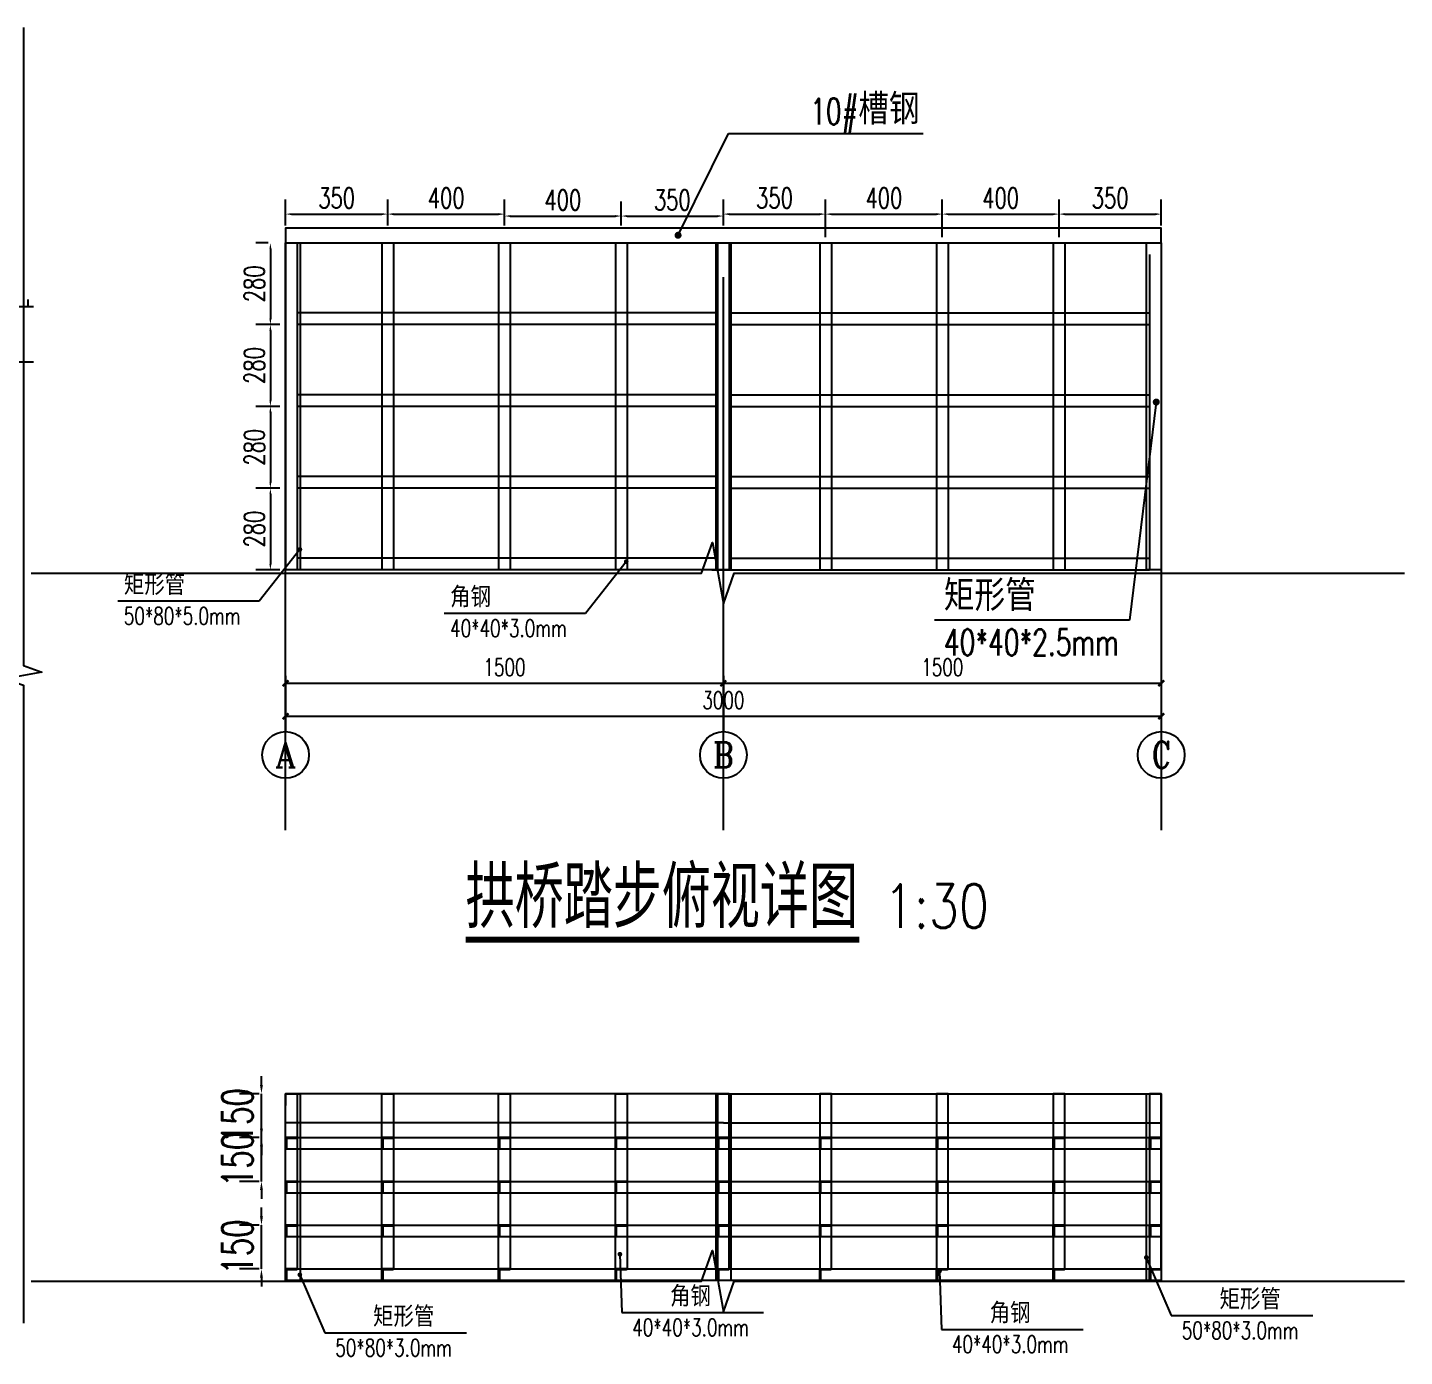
# Model space of a CAD drawing. Header units: millimetres. Extents: x -1471591 to 944464, y -468930 to 547002.
# Drawn here: x -1016243 to -1011526, y -311397 to -306846 of the extents above; entities that cross this region are included whole.
import ezdxf
from ezdxf.enums import TextEntityAlignment as Align

# ---------------------------------------------------------------- set-up
doc = ezdxf.new("R2010")
doc.units = ezdxf.units.MM
doc.header["$LTSCALE"] = 10
doc.header["$PDMODE"] = 35
for name, color, linetype in [('AXIS', 3, 'Continuous'), ('AXIS_TEXT', 7, 'Continuous'), ('DIM_LEAD', 3, 'Continuous'), ('DIM_SYMB', 3, 'Continuous'), ('DOTE', 1, 'Continuous'), ('PUB_TEXT', 7, 'Continuous'), ('W-STEEL_FRAME钢架', 3, 'Continuous'), ('W-WOOD_FLOOR木地板', 30, 'Continuous')]:
    doc.layers.add(name, color=color, linetype=linetype)
doc.styles.add('_TCH_AXIS', font='COMPLEX', dxfattribs={"bigfont": 'GBCBIG'})
doc.styles.add('_TCH_DIM', font='SIMPLEX.shx', dxfattribs={"bigfont": 'hztxt.shx'})
doc.styles.add('_TCH_DIM_T3', font='SIMPLEX', dxfattribs={"width": 0.705882, "bigfont": 'GBCBIG'})
doc.styles.get("Standard").update_dxf_attribs({"font": 'simplex.shx', "width": 0.8, "bigfont": 'hztxt.shx'})
doc.styles.add('STANDARD_T3', font='simplex.shx', dxfattribs={"width": 0.7, "bigfont": 'hztxt.shx'})
doc.dimstyles.new('_TCH_ARCH&&20', dxfattribs={"dimtxt": 59.5, "dimasz": 20, "dimexe": 50, "dimexo": 60, "dimgap": 25.25, "dimtad": 1, "dimdec": 0, "dimzin": 0, "dimdsep": 46, "dimtxsty": '_TCH_DIM_T3', "dimblk": 'ARCHTICK', "dimcen": 0.09, "dimclrt": 7, "dimazin": 2, "dimtfac": 1, "dimtdec": 0, "dimtix": 1, "dimtmove": 2, "dimatfit": 3, "dimfxl": 0, "dimtolj": 1, "dimtzin": 0, "dimarcsym": 0})
doc.dimstyles.new('W&&20', dxfattribs={"dimtxt": 70, "dimasz": 20, "dimexe": 50, "dimexo": 60, "dimgap": 20, "dimtad": 1, "dimdec": 0, "dimzin": 0, "dimdsep": 46, "dimtxsty": 'STANDARD_T3', "dimcen": 0.09, "dimclrd": 1, "dimclre": 1, "dimclrt": 7, "dimazin": 2, "dimtfac": 1, "dimtdec": 0, "dimtix": 1, "dimtmove": 2, "dimatfit": 3, "dimfxl": 0, "dimtolj": 1, "dimtzin": 0, "dimarcsym": 0})
doc.dimstyles.new('W&&30', dxfattribs={"dimtxt": 105, "dimasz": 30, "dimexe": 75, "dimexo": 90, "dimgap": 30, "dimtad": 1, "dimdec": 0, "dimzin": 0, "dimdsep": 46, "dimtxsty": 'STANDARD_T3', "dimcen": 0.09, "dimclrd": 1, "dimclre": 1, "dimclrt": 7, "dimazin": 2, "dimtfac": 1, "dimtdec": 0, "dimtix": 1, "dimtmove": 2, "dimatfit": 3, "dimfxl": 0, "dimtolj": 1, "dimtzin": 0, "dimarcsym": 0})

# ---------------------------------------------------------------- blocks, each defined once
blk = doc.blocks.new('*D1877')
at = {"color": 1, "lineweight": -2, "transparency": 16777216}
for p, q in [((-1016298.5, -307771), (-1016298.5, -307741)), ((-1016552, -307801), (-1016223.5, -307801)), ((-1016298.5, -307991.1), (-1016298.5, -307801)), ((-1016552, -307991.1), (-1016223.5, -307991.1)), ((-1016298.5, -308021.1), (-1016298.5, -308051.1))]:
    blk.add_line(p, q, dxfattribs=at)
at = {"color": 1, "transparency": 16777216}
for points in [[(-1016303.5, -307771), (-1016293.5, -307771), (-1016298.5, -307801)], [(-1016303.5, -308021.1), (-1016293.5, -308021.1), (-1016298.5, -307991.1)]]:
    blk.add_solid(points, dxfattribs=at)
at = {"layer": 'Defpoints', "color": 0, "transparency": 16777216}
for p in [(-1016642, -307801), (-1016298.5, -307801), (-1016642, -307991.1)]:
    blk.add_point(p, dxfattribs=at)
at = {"color": 7, "transparency": 16777216, "insert": (-1016381, -307896.1), "char_height": 105, "attachment_point": 5, "rotation": 90, "style": 'STANDARD_T3'}
blk.add_mtext('\\A1;190', dxfattribs=at)
blk = doc.blocks.new('*D1844')
at = {"layer": 'Defpoints', "color": 0, "transparency": 16777216}
for p in [(-1015359.3, -307583.4), (-1015411.4, -307863.4), (-1015319.3, -307863.4)]:
    blk.add_point(p, dxfattribs=at)
at = {"layer": 'W-STEEL_FRAME钢架', "color": 1, "lineweight": -2, "transparency": 16777216}
for p, q in [((-1015419.3, -307583.4), (-1015461.4, -307583.4)), ((-1015411.4, -307603.4), (-1015411.4, -307843.4)), ((-1015379.3, -307863.4), (-1015461.4, -307863.4))]:
    blk.add_line(p, q, dxfattribs=at)
at = {"layer": 'W-STEEL_FRAME钢架', "color": 1, "transparency": 16777216}
for points in [[(-1015414.7, -307603.4), (-1015408.1, -307603.4), (-1015411.4, -307583.4)], [(-1015414.7, -307843.4), (-1015408.1, -307843.4), (-1015411.4, -307863.4)]]:
    blk.add_solid(points, dxfattribs=at)
at = {"layer": 'W-STEEL_FRAME钢架', "color": 7, "transparency": 16777216, "insert": (-1015466.4, -307723.4), "char_height": 70, "attachment_point": 5, "rotation": 90, "style": 'STANDARD_T3'}
blk.add_mtext('\\A1;280', dxfattribs=at)
blk = doc.blocks.new('*D1845')
at = {"layer": 'Defpoints', "color": 0, "transparency": 16777216}
for p in [(-1015319.3, -307863.4), (-1015411.4, -308143.4), (-1015319.3, -308143.4)]:
    blk.add_point(p, dxfattribs=at)
at = {"layer": 'W-STEEL_FRAME钢架', "color": 1, "lineweight": -2, "transparency": 16777216}
for p, q in [((-1015379.3, -307863.4), (-1015461.4, -307863.4)), ((-1015411.4, -307883.4), (-1015411.4, -308123.4)), ((-1015379.3, -308143.4), (-1015461.4, -308143.4))]:
    blk.add_line(p, q, dxfattribs=at)
at = {"layer": 'W-STEEL_FRAME钢架', "color": 1, "transparency": 16777216}
for points in [[(-1015414.7, -307883.4), (-1015408.1, -307883.4), (-1015411.4, -307863.4)], [(-1015414.7, -308123.4), (-1015408.1, -308123.4), (-1015411.4, -308143.4)]]:
    blk.add_solid(points, dxfattribs=at)
at = {"layer": 'W-STEEL_FRAME钢架', "color": 7, "transparency": 16777216, "insert": (-1015466.4, -308003.4), "char_height": 70, "attachment_point": 5, "rotation": 90, "style": 'STANDARD_T3'}
blk.add_mtext('\\A1;280', dxfattribs=at)
blk = doc.blocks.new('*D1846')
at = {"layer": 'Defpoints', "color": 0, "transparency": 16777216}
for p in [(-1015319.3, -308143.4), (-1015411.4, -308423.4), (-1015319.3, -308423.4)]:
    blk.add_point(p, dxfattribs=at)
at = {"layer": 'W-STEEL_FRAME钢架', "color": 1, "lineweight": -2, "transparency": 16777216}
for p, q in [((-1015379.3, -308143.4), (-1015461.4, -308143.4)), ((-1015411.4, -308163.4), (-1015411.4, -308403.4)), ((-1015379.3, -308423.4), (-1015461.4, -308423.4))]:
    blk.add_line(p, q, dxfattribs=at)
at = {"layer": 'W-STEEL_FRAME钢架', "color": 1, "transparency": 16777216}
for points in [[(-1015414.7, -308163.4), (-1015408.1, -308163.4), (-1015411.4, -308143.4)], [(-1015414.7, -308403.4), (-1015408.1, -308403.4), (-1015411.4, -308423.4)]]:
    blk.add_solid(points, dxfattribs=at)
at = {"layer": 'W-STEEL_FRAME钢架', "color": 7, "transparency": 16777216, "insert": (-1015466.4, -308283.4), "char_height": 70, "attachment_point": 5, "rotation": 90, "style": 'STANDARD_T3'}
blk.add_mtext('\\A1;280', dxfattribs=at)
blk = doc.blocks.new('*D1847')
at = {"layer": 'Defpoints', "color": 0, "transparency": 16777216}
for p in [(-1015319.3, -308423.4), (-1015411.4, -308703.4), (-1015319.3, -308703.4)]:
    blk.add_point(p, dxfattribs=at)
at = {"layer": 'W-STEEL_FRAME钢架', "color": 1, "lineweight": -2, "transparency": 16777216}
for p, q in [((-1015379.3, -308423.4), (-1015461.4, -308423.4)), ((-1015411.4, -308443.4), (-1015411.4, -308683.4)), ((-1015379.3, -308703.4), (-1015461.4, -308703.4))]:
    blk.add_line(p, q, dxfattribs=at)
at = {"layer": 'W-STEEL_FRAME钢架', "color": 1, "transparency": 16777216}
for points in [[(-1015414.7, -308443.4), (-1015408.1, -308443.4), (-1015411.4, -308423.4)], [(-1015414.7, -308683.4), (-1015408.1, -308683.4), (-1015411.4, -308703.4)]]:
    blk.add_solid(points, dxfattribs=at)
at = {"layer": 'W-STEEL_FRAME钢架', "color": 7, "transparency": 16777216, "insert": (-1015466.4, -308563.4), "char_height": 70, "attachment_point": 5, "rotation": 90, "style": 'STANDARD_T3'}
blk.add_mtext('\\A1;280', dxfattribs=at)
blk = doc.blocks.new('*D1848')
at = {"layer": 'Defpoints', "color": 0, "transparency": 16777216}
for p in [(-1015009.3, -307484.9), (-1015359.3, -307583.4), (-1015009.3, -307583.4)]:
    blk.add_point(p, dxfattribs=at)
at = {"layer": 'W-STEEL_FRAME钢架', "color": 1, "lineweight": -2, "transparency": 16777216}
for p, q in [((-1015359.3, -307523.4), (-1015359.3, -307434.9)), ((-1015009.3, -307523.4), (-1015009.3, -307434.9)), ((-1015339.3, -307484.9), (-1015029.3, -307484.9))]:
    blk.add_line(p, q, dxfattribs=at)
at = {"layer": 'W-STEEL_FRAME钢架', "color": 1, "transparency": 16777216}
for points in [[(-1015339.3, -307481.5), (-1015339.3, -307488.2), (-1015359.3, -307484.9)], [(-1015029.3, -307481.5), (-1015029.3, -307488.2), (-1015009.3, -307484.9)]]:
    blk.add_solid(points, dxfattribs=at)
at = {"layer": 'W-STEEL_FRAME钢架', "color": 7, "transparency": 16777216, "insert": (-1015184.3, -307429.9), "char_height": 70, "attachment_point": 5, "style": 'STANDARD_T3'}
blk.add_mtext('\\A1;350', dxfattribs=at)
blk = doc.blocks.new('*D1849')
at = {"layer": 'Defpoints', "color": 0, "transparency": 16777216}
for p in [(-1014609.3, -307484.9), (-1015009.3, -307583.4), (-1014609.3, -307583.4)]:
    blk.add_point(p, dxfattribs=at)
at = {"layer": 'W-STEEL_FRAME钢架', "color": 1, "lineweight": -2, "transparency": 16777216}
for p, q in [((-1015009.3, -307523.4), (-1015009.3, -307434.9)), ((-1014609.3, -307523.4), (-1014609.3, -307434.9)), ((-1014989.3, -307484.9), (-1014629.3, -307484.9))]:
    blk.add_line(p, q, dxfattribs=at)
at = {"layer": 'W-STEEL_FRAME钢架', "color": 1, "transparency": 16777216}
for points in [[(-1014989.3, -307481.5), (-1014989.3, -307488.2), (-1015009.3, -307484.9)], [(-1014629.3, -307481.5), (-1014629.3, -307488.2), (-1014609.3, -307484.9)]]:
    blk.add_solid(points, dxfattribs=at)
at = {"layer": 'W-STEEL_FRAME钢架', "color": 7, "transparency": 16777216, "insert": (-1014809.3, -307429.9), "char_height": 70, "attachment_point": 5, "style": 'STANDARD_T3'}
blk.add_mtext('\\A1;400', dxfattribs=at)
blk = doc.blocks.new('*D1850')
at = {"layer": 'Defpoints', "color": 0, "transparency": 16777216}
for p in [(-1014209.3, -307491.5), (-1014609.3, -307583.4), (-1014209.3, -307583.4)]:
    blk.add_point(p, dxfattribs=at)
at = {"layer": 'W-STEEL_FRAME钢架', "color": 1, "lineweight": -2, "transparency": 16777216}
for p, q in [((-1014609.3, -307523.4), (-1014609.3, -307441.5)), ((-1014209.3, -307523.4), (-1014209.3, -307441.5)), ((-1014589.3, -307491.5), (-1014229.3, -307491.5))]:
    blk.add_line(p, q, dxfattribs=at)
at = {"layer": 'W-STEEL_FRAME钢架', "color": 1, "transparency": 16777216}
for points in [[(-1014589.3, -307488.2), (-1014589.3, -307494.8), (-1014609.3, -307491.5)], [(-1014229.3, -307488.2), (-1014229.3, -307494.8), (-1014209.3, -307491.5)]]:
    blk.add_solid(points, dxfattribs=at)
at = {"layer": 'W-STEEL_FRAME钢架', "color": 7, "transparency": 16777216, "insert": (-1014409.3, -307436.5), "char_height": 70, "attachment_point": 5, "style": 'STANDARD_T3'}
blk.add_mtext('\\A1;400', dxfattribs=at)
blk = doc.blocks.new('*D1851')
at = {"layer": 'Defpoints', "color": 0, "transparency": 16777216}
for p in [(-1013859.3, -307491.5), (-1014209.3, -307583.4), (-1013859.3, -307583.4)]:
    blk.add_point(p, dxfattribs=at)
at = {"layer": 'W-STEEL_FRAME钢架', "color": 1, "lineweight": -2, "transparency": 16777216}
for p, q in [((-1014209.3, -307523.4), (-1014209.3, -307441.5)), ((-1013859.3, -307523.4), (-1013859.3, -307441.5)), ((-1014189.3, -307491.5), (-1013879.3, -307491.5))]:
    blk.add_line(p, q, dxfattribs=at)
at = {"layer": 'W-STEEL_FRAME钢架', "color": 1, "transparency": 16777216}
for points in [[(-1014189.3, -307488.2), (-1014189.3, -307494.8), (-1014209.3, -307491.5)], [(-1013879.3, -307488.2), (-1013879.3, -307494.8), (-1013859.3, -307491.5)]]:
    blk.add_solid(points, dxfattribs=at)
at = {"layer": 'W-STEEL_FRAME钢架', "color": 7, "transparency": 16777216, "insert": (-1014034.3, -307436.5), "char_height": 70, "attachment_point": 5, "style": 'STANDARD_T3'}
blk.add_mtext('\\A1;350', dxfattribs=at)
blk = doc.blocks.new('*U1802')
at = {"layer": 'W-STEEL_FRAME钢架', "color": 5}
for points in [[(720, 20), (-720, 20)], [(720, -20), (-720, -20)]]:
    blk.add_lwpolyline(points, dxfattribs=at)
blk = doc.blocks.new('*U1803')
at = {"layer": 'W-STEEL_FRAME钢架', "color": 0, "linetype": 'ByBlock', "lineweight": -2, "transparency": 16777216}
for p in [(0, 0), (0, -280), (0, -560), (0, -840)]:
    blk.add_blockref('*U1802', p, dxfattribs=at)
blk = doc.blocks.new('*D1852')
at = {"layer": 'Defpoints', "color": 0, "transparency": 16777216}
for p in [(-1013509.3, -307484.9), (-1013859.3, -307583.4), (-1013509.3, -307623.4)]:
    blk.add_point(p, dxfattribs=at)
at = {"layer": 'W-STEEL_FRAME钢架', "color": 1, "lineweight": -2, "transparency": 16777216}
for p, q in [((-1013859.3, -307523.4), (-1013859.3, -307434.9)), ((-1013509.3, -307563.4), (-1013509.3, -307434.9)), ((-1013839.3, -307484.9), (-1013529.3, -307484.9))]:
    blk.add_line(p, q, dxfattribs=at)
at = {"layer": 'W-STEEL_FRAME钢架', "color": 1, "transparency": 16777216}
for points in [[(-1013839.3, -307481.5), (-1013839.3, -307488.2), (-1013859.3, -307484.9)], [(-1013529.3, -307481.5), (-1013529.3, -307488.2), (-1013509.3, -307484.9)]]:
    blk.add_solid(points, dxfattribs=at)
at = {"layer": 'W-STEEL_FRAME钢架', "color": 7, "transparency": 16777216, "insert": (-1013684.3, -307429.9), "char_height": 70, "attachment_point": 5, "style": 'STANDARD_T3'}
blk.add_mtext('\\A1;350', dxfattribs=at)
blk = doc.blocks.new('*D1853')
at = {"layer": 'Defpoints', "color": 0, "transparency": 16777216}
for p in [(-1013109.3, -307484.9), (-1013509.3, -307623.4), (-1013109.3, -307623.4)]:
    blk.add_point(p, dxfattribs=at)
at = {"layer": 'W-STEEL_FRAME钢架', "color": 1, "lineweight": -2, "transparency": 16777216}
for p, q in [((-1013509.3, -307563.4), (-1013509.3, -307434.9)), ((-1013109.3, -307563.4), (-1013109.3, -307434.9)), ((-1013489.3, -307484.9), (-1013129.3, -307484.9))]:
    blk.add_line(p, q, dxfattribs=at)
at = {"layer": 'W-STEEL_FRAME钢架', "color": 1, "transparency": 16777216}
for points in [[(-1013489.3, -307481.5), (-1013489.3, -307488.2), (-1013509.3, -307484.9)], [(-1013129.3, -307481.5), (-1013129.3, -307488.2), (-1013109.3, -307484.9)]]:
    blk.add_solid(points, dxfattribs=at)
at = {"layer": 'W-STEEL_FRAME钢架', "color": 7, "transparency": 16777216, "insert": (-1013309.3, -307429.9), "char_height": 70, "attachment_point": 5, "style": 'STANDARD_T3'}
blk.add_mtext('\\A1;400', dxfattribs=at)
blk = doc.blocks.new('*D1854')
at = {"layer": 'Defpoints', "color": 0, "transparency": 16777216}
for p in [(-1012709.3, -307484.9), (-1013109.3, -307623.4), (-1012709.3, -307623.4)]:
    blk.add_point(p, dxfattribs=at)
at = {"layer": 'W-STEEL_FRAME钢架', "color": 1, "lineweight": -2, "transparency": 16777216}
for p, q in [((-1013109.3, -307563.4), (-1013109.3, -307434.9)), ((-1012709.3, -307563.4), (-1012709.3, -307434.9)), ((-1013089.3, -307484.9), (-1012729.3, -307484.9))]:
    blk.add_line(p, q, dxfattribs=at)
at = {"layer": 'W-STEEL_FRAME钢架', "color": 1, "transparency": 16777216}
for points in [[(-1013089.3, -307481.5), (-1013089.3, -307488.2), (-1013109.3, -307484.9)], [(-1012729.3, -307481.5), (-1012729.3, -307488.2), (-1012709.3, -307484.9)]]:
    blk.add_solid(points, dxfattribs=at)
at = {"layer": 'W-STEEL_FRAME钢架', "color": 7, "transparency": 16777216, "insert": (-1012909.3, -307429.9), "char_height": 70, "attachment_point": 5, "style": 'STANDARD_T3'}
blk.add_mtext('\\A1;400', dxfattribs=at)
blk = doc.blocks.new('*U1804')
at = {"layer": 'W-STEEL_FRAME钢架', "color": 5}
for points in [[(720, 20), (-720, 20)], [(720, -20), (-720, -20)]]:
    blk.add_lwpolyline(points, dxfattribs=at)
blk = doc.blocks.new('*U1805')
at = {"layer": 'W-STEEL_FRAME钢架', "color": 0, "linetype": 'ByBlock', "lineweight": -2, "transparency": 16777216}
for p in [(0, 0), (0, -280), (0, -560), (0, -840)]:
    blk.add_blockref('*U1804', p, dxfattribs=at)
blk = doc.blocks.new('*D1878')
at = {"layer": 'Defpoints', "color": 0, "transparency": 16777216}
for p in [(-1012359.3, -307484.9), (-1012359.3, -307583.4), (-1012709.3, -307623.4)]:
    blk.add_point(p, dxfattribs=at)
at = {"layer": 'W-STEEL_FRAME钢架', "color": 1, "lineweight": -2, "transparency": 16777216}
for p, q in [((-1012709.3, -307563.4), (-1012709.3, -307434.9)), ((-1012359.3, -307523.4), (-1012359.3, -307434.9)), ((-1012689.3, -307484.9), (-1012379.3, -307484.9))]:
    blk.add_line(p, q, dxfattribs=at)
at = {"layer": 'W-STEEL_FRAME钢架', "color": 1, "transparency": 16777216}
for points in [[(-1012689.3, -307481.5), (-1012689.3, -307488.2), (-1012709.3, -307484.9)], [(-1012379.3, -307481.5), (-1012379.3, -307488.2), (-1012359.3, -307484.9)]]:
    blk.add_solid(points, dxfattribs=at)
at = {"layer": 'W-STEEL_FRAME钢架', "color": 7, "transparency": 16777216, "insert": (-1012534.3, -307429.9), "char_height": 70, "attachment_point": 5, "style": 'STANDARD_T3'}
blk.add_mtext('\\A1;350', dxfattribs=at)
blk = doc.blocks.new('*U1824')
at = {"layer": 'W-STEEL_FRAME钢架', "color": 5}
blk.add_lwpolyline([(-20, 75), (20, 75), (20, -75), (-20, -75), (-20, 75)], dxfattribs=at)
blk = doc.blocks.new('*U1825')
at = {"layer": 'W-STEEL_FRAME钢架', "color": 0, "linetype": 'ByBlock', "lineweight": -2, "transparency": 16777216}
for p in [(0, 0), (400, 0), (800, 0)]:
    blk.add_blockref('*U1824', p, dxfattribs=at)
blk = doc.blocks.new('*U1826')
at = {"layer": 'W-STEEL_FRAME钢架', "color": 5}
blk.add_lwpolyline([(-20, 75), (20, 75), (20, -75), (-20, -75), (-20, 75)], dxfattribs=at)
blk = doc.blocks.new('*U1827')
at = {"layer": 'W-STEEL_FRAME钢架', "color": 0, "linetype": 'ByBlock', "lineweight": -2, "transparency": 16777216}
for p in [(0, 0), (400, 0), (800, 0)]:
    blk.add_blockref('*U1826', p, dxfattribs=at)
blk = doc.blocks.new('*U1816')
at = {"layer": 'W-STEEL_FRAME钢架', "color": 5}
for points in [[(-1500, 75), (-1460, 75), (-1460, -75), (-1500, -75), (-1500, 75)], [(20, 75), (-20, 75), (-20, -75), (20, -75), (20, 75)], [(1500, 75), (1460, 75), (1460, -75), (1500, -75), (1500, 75)]]:
    blk.add_lwpolyline(points, dxfattribs=at)
at = {"layer": 'W-STEEL_FRAME钢架'}
blk.add_blockref('*U1825', (-1150, 0), dxfattribs=at)
at = {"layer": 'W-STEEL_FRAME钢架', "xscale": -1}
blk.add_blockref('*U1827', (1150, 0), dxfattribs=at)
blk = doc.blocks.new('*U1817')
at = {"layer": 'W-STEEL_FRAME钢架', "color": 0, "linetype": 'ByBlock', "lineweight": -2, "transparency": 16777216}
blk.add_blockref('*U1816', (0, 0), dxfattribs=at)
blk = doc.blocks.new('*U1818')
at = {"layer": 'W-STEEL_FRAME钢架', "color": 5}
blk.add_lwpolyline([(-20, -20), (-20, 20), (20, 20, -0.414214), (17, 17), (-17, 17), (-17, -17, -0.419759)], format="xyb", close=True, dxfattribs=at)
blk = doc.blocks.new('*U1819')
at = {"layer": 'W-STEEL_FRAME钢架', "color": 0, "linetype": 'ByBlock', "lineweight": -2, "transparency": 16777216}
for p in [(0, 0), (400, 0), (800, 0)]:
    blk.add_blockref('*U1818', p, dxfattribs=at)
blk = doc.blocks.new('*U1814')
at = {"layer": 'W-STEEL_FRAME钢架', "color": 5}
blk.add_lwpolyline([(-20, -20), (-20, 20), (20, 20, -0.414214), (17, 17), (-17, 17), (-17, -17, -0.419759)], format="xyb", close=True, dxfattribs=at)
blk = doc.blocks.new('*U1815')
at = {"layer": 'W-STEEL_FRAME钢架', "color": 0, "linetype": 'ByBlock', "lineweight": -2, "transparency": 16777216}
for p in [(0, 0), (400, 0), (800, 0)]:
    blk.add_blockref('*U1814', p, dxfattribs=at)
blk = doc.blocks.new('*U1800')
at = {"layer": 'W-STEEL_FRAME钢架', "color": 5}
blk.add_lwpolyline([(-1500, -55), (1500, -55), (1500, -95), (-1500, -95)], dxfattribs=at)
for points in [[(-1500, -95), (-1500, -55), (-1460, -55, -0.414214), (-1463, -58), (-1497, -58), (-1497, -92, -0.419759)], [(-20, -95), (-20, -55), (20, -55, -0.414214), (17, -58), (-17, -58), (-17, -92, -0.419759)], [(1460, -95), (1460, -55), (1500, -55, -0.414214), (1497, -58), (1463, -58), (1463, -92, -0.419759)]]:
    blk.add_lwpolyline(points, format="xyb", close=True, dxfattribs=at)
at = {"layer": 'W-STEEL_FRAME钢架'}
for name, p in [('*U1817', (0, 20)), ('*U1819', (-1150, -75)), ('*U1815', (350, -75))]:
    blk.add_blockref(name, p, dxfattribs=at)
blk = doc.blocks.new('*U1801')
at = {"layer": 'W-STEEL_FRAME钢架', "color": 0, "linetype": 'ByBlock', "lineweight": -2, "transparency": 16777216}
for p in [(0, 0), (0, -150), (0, -300), (0, -450)]:
    blk.add_blockref('*U1800', p, dxfattribs=at)
blk = doc.blocks.new('*U1881')
at = {"layer": 'W-STEEL_FRAME钢架', "color": 5}
for points in [[(-20, 560), (-20, -560)], [(20, 560), (20, -560)]]:
    blk.add_lwpolyline(points, dxfattribs=at)
blk = doc.blocks.new('*U1882')
at = {"color": 0, "linetype": 'ByBlock', "lineweight": -2, "transparency": 16777216}
for p in [(0, 0), (400, 0), (800, 0)]:
    blk.add_blockref('*U1881', p, dxfattribs=at)
blk = doc.blocks.new('*U1883')
at = {"layer": 'W-STEEL_FRAME钢架', "color": 5}
for points in [[(-20, 560), (-20, -560)], [(20, 560), (20, -560)]]:
    blk.add_lwpolyline(points, dxfattribs=at)
blk = doc.blocks.new('*U1884')
at = {"color": 0, "linetype": 'ByBlock', "lineweight": -2, "transparency": 16777216}
for p in [(0, 0), (400, 0), (800, 0)]:
    blk.add_blockref('*U1883', p, dxfattribs=at)
blk = doc.blocks.new('*D1885')
at = {"color": 1, "lineweight": -2, "transparency": 16777216}
for p, q in [((-1015442, -310917), (-1015442, -310887)), ((-1015449.3, -310947), (-1015517, -310947)), ((-1015442, -311097), (-1015442, -310947)), ((-1015449.3, -311097), (-1015517, -311097)), ((-1015442, -311127), (-1015442, -311157))]:
    blk.add_line(p, q, dxfattribs=at)
at = {"color": 1, "transparency": 16777216}
for points in [[(-1015447, -310917), (-1015437, -310917), (-1015442, -310947)], [(-1015447, -311127), (-1015437, -311127), (-1015442, -311097)]]:
    blk.add_solid(points, dxfattribs=at)
at = {"layer": 'Defpoints', "color": 0, "transparency": 16777216}
for p in [(-1015442, -310947), (-1015359.3, -310947), (-1015359.3, -311097)]:
    blk.add_point(p, dxfattribs=at)
at = {"color": 7, "transparency": 16777216, "insert": (-1015524.5, -311022), "char_height": 105, "attachment_point": 5, "rotation": 90, "style": 'STANDARD_T3'}
blk.add_mtext('\\A1;150', dxfattribs=at)
blk = doc.blocks.new('*D1886')
at = {"color": 1, "lineweight": -2, "transparency": 16777216}
for p, q in [((-1015442, -310617), (-1015442, -310587)), ((-1015449.3, -310647), (-1015517, -310647)), ((-1015442, -310797), (-1015442, -310647)), ((-1015449.3, -310797), (-1015517, -310797)), ((-1015442, -310827), (-1015442, -310857))]:
    blk.add_line(p, q, dxfattribs=at)
at = {"color": 1, "transparency": 16777216}
for points in [[(-1015447, -310617), (-1015437, -310617), (-1015442, -310647)], [(-1015447, -310827), (-1015437, -310827), (-1015442, -310797)]]:
    blk.add_solid(points, dxfattribs=at)
at = {"layer": 'Defpoints', "color": 0, "transparency": 16777216}
for p in [(-1015442, -310647), (-1015359.3, -310647), (-1015359.3, -310797)]:
    blk.add_point(p, dxfattribs=at)
at = {"color": 7, "transparency": 16777216, "insert": (-1015524.5, -310722), "char_height": 105, "attachment_point": 5, "rotation": 90, "style": 'STANDARD_T3'}
blk.add_mtext('\\A1;150', dxfattribs=at)
blk = doc.blocks.new('*D1887')
at = {"color": 1, "lineweight": -2, "transparency": 16777216}
for p, q in [((-1015442, -310467), (-1015442, -310437)), ((-1015449.3, -310497), (-1015517, -310497)), ((-1015442, -310647), (-1015442, -310497)), ((-1015449.3, -310647), (-1015517, -310647)), ((-1015442, -310677), (-1015442, -310707))]:
    blk.add_line(p, q, dxfattribs=at)
at = {"color": 1, "transparency": 16777216}
for points in [[(-1015447, -310467), (-1015437, -310467), (-1015442, -310497)], [(-1015447, -310677), (-1015437, -310677), (-1015442, -310647)]]:
    blk.add_solid(points, dxfattribs=at)
at = {"layer": 'Defpoints', "color": 0, "transparency": 16777216}
for p in [(-1015442, -310497), (-1015359.3, -310497), (-1015359.3, -310647)]:
    blk.add_point(p, dxfattribs=at)
at = {"color": 7, "transparency": 16777216, "insert": (-1015524.5, -310572), "char_height": 105, "attachment_point": 5, "rotation": 90, "style": 'STANDARD_T3'}
blk.add_mtext('\\A1;150', dxfattribs=at)
blk = doc.blocks.new('_ArchTick')
at = {"color": 0, "linetype": 'ByBlock', "const_width": 0.4}
blk.add_lwpolyline([(-0.5, -0.5), (0.5, 0.5)], dxfattribs=at)
blk = doc.blocks.new('*D1977')
at = {"layer": 'AXIS', "color": 0, "lineweight": -2, "transparency": 16777216}
for p, q in [((-1015359.3, -309091.4), (-1013859.3, -309091.4)), ((-1015359.3, -309126.4), (-1015359.3, -309141.4)), ((-1013859.3, -309126.4), (-1013859.3, -309141.4))]:
    blk.add_line(p, q, dxfattribs=at)
at = {"layer": 'Defpoints', "color": 0, "transparency": 16777216}
for p in [(-1015359.3, -309066.4), (-1013859.3, -309066.4), (-1013859.3, -309091.4)]:
    blk.add_point(p, dxfattribs=at)
at = {"layer": 'AXIS', "color": 0, "lineweight": -2, "transparency": 16777216, "xscale": 20, "yscale": 20, "zscale": 20, "rotation": 180}
blk.add_blockref('_ArchTick', (-1015359.3, -309091.4), dxfattribs=at)
at = {"layer": 'AXIS', "color": 0, "lineweight": -2, "transparency": 16777216, "xscale": 20, "yscale": 20, "zscale": 20}
blk.add_blockref('_ArchTick', (-1013859.3, -309091.4), dxfattribs=at)
at = {"layer": 'AXIS', "color": 7, "transparency": 16777216, "insert": (-1014609.3, -309036.4), "char_height": 59.5, "attachment_point": 5, "style": '_TCH_DIM_T3'}
blk.add_mtext('\\A1;1500', dxfattribs=at)
blk = doc.blocks.new('*D1978')
at = {"layer": 'AXIS', "color": 0, "lineweight": -2, "transparency": 16777216}
for p, q in [((-1013859.3, -309091.4), (-1012359.3, -309091.4)), ((-1013859.3, -309126.4), (-1013859.3, -309141.4)), ((-1012359.3, -309126.4), (-1012359.3, -309141.4))]:
    blk.add_line(p, q, dxfattribs=at)
at = {"layer": 'Defpoints', "color": 0, "transparency": 16777216}
for p in [(-1013859.3, -309066.4), (-1012359.3, -309066.4), (-1012359.3, -309091.4)]:
    blk.add_point(p, dxfattribs=at)
at = {"layer": 'AXIS', "color": 0, "lineweight": -2, "transparency": 16777216, "xscale": 20, "yscale": 20, "zscale": 20, "rotation": 180}
blk.add_blockref('_ArchTick', (-1013859.3, -309091.4), dxfattribs=at)
at = {"layer": 'AXIS', "color": 0, "lineweight": -2, "transparency": 16777216, "xscale": 20, "yscale": 20, "zscale": 20}
blk.add_blockref('_ArchTick', (-1012359.3, -309091.4), dxfattribs=at)
at = {"layer": 'AXIS', "color": 7, "transparency": 16777216, "insert": (-1013109.3, -309036.4), "char_height": 59.5, "attachment_point": 5, "style": '_TCH_DIM_T3'}
blk.add_mtext('\\A1;1500', dxfattribs=at)
blk = doc.blocks.new('*D1979')
at = {"layer": 'AXIS', "color": 0, "lineweight": -2, "transparency": 16777216}
for p, q in [((-1015359.3, -309126.4), (-1015359.3, -309254.5)), ((-1012359.3, -309126.4), (-1012359.3, -309254.5)), ((-1015359.3, -309204.5), (-1012359.3, -309204.5))]:
    blk.add_line(p, q, dxfattribs=at)
at = {"layer": 'Defpoints', "color": 0, "transparency": 16777216}
for p in [(-1015359.3, -309066.4), (-1012359.3, -309066.4), (-1012359.3, -309204.5)]:
    blk.add_point(p, dxfattribs=at)
at = {"layer": 'AXIS', "color": 0, "lineweight": -2, "transparency": 16777216, "xscale": 20, "yscale": 20, "zscale": 20, "rotation": 180}
blk.add_blockref('_ArchTick', (-1015359.3, -309204.5), dxfattribs=at)
at = {"layer": 'AXIS', "color": 0, "lineweight": -2, "transparency": 16777216, "xscale": 20, "yscale": 20, "zscale": 20}
blk.add_blockref('_ArchTick', (-1012359.3, -309204.5), dxfattribs=at)
at = {"layer": 'AXIS', "color": 7, "transparency": 16777216, "insert": (-1013859.3, -309149.5), "char_height": 59.5, "attachment_point": 5, "style": '_TCH_DIM_T3'}
blk.add_mtext('\\A1;3000', dxfattribs=at)

msp = doc.modelspace()

# ---------------------------------------------------------------- linework, layer by layer
at = {"layer": 'AXIS'}
for p, q in [((-1015359.3, -309066.4), (-1015359.3, -309256.9)), ((-1013859.3, -309066.4), (-1013859.3, -309256.9)), ((-1012359.3, -309066.4), (-1012359.3, -309256.9))]:
    msp.add_line(p, q, dxfattribs=at)
for centre in [(-1015359.3, -309336.9), (-1013859.3, -309336.9), (-1012359.3, -309336.9)]:
    msp.add_circle(centre, 80, dxfattribs=at)
at = {"layer": 'DIM_LEAD'}
for p, q in [((-1014014.7, -307557.3), (-1013842.2, -307209.3)), ((-1013842.2, -307209.3), (-1013174.7, -307209.3)), ((-1012376.2, -308128.5), (-1012468, -308875)), ((-1015310.2, -308633.3), (-1015449.4, -308810.2)), ((-1014192.3, -308675.2), (-1014331.5, -308852.1)), ((-1015449.4, -308810.2), (-1015934.4, -308810.2)), ((-1014331.5, -308852.1), (-1014816.5, -308852.1)), ((-1012468, -308875), (-1013135.5, -308875)), ((-1014213.8, -311046.5), (-1014207.3, -311246.6)), ((-1012410.3, -311057.8), (-1012324.7, -311256.9)), ((-1015310.5, -311117), (-1015224.8, -311316.1)), ((-1013118.8, -311104), (-1013112.3, -311304.1)), ((-1014207.3, -311246.6), (-1013722.3, -311246.6)), ((-1012324.7, -311256.9), (-1011839.6, -311256.9)), ((-1013112.3, -311304.1), (-1012627.2, -311304.1)), ((-1015224.8, -311316.1), (-1014739.8, -311316.1))]:
    msp.add_line(p, q, dxfattribs=at)
for points, const_width in [([(-1014017.3, -307562.6, 1), (-1014012, -307551.9, 1)], 12), ([(-1012375.4, -308122.5, 1), (-1012376.9, -308134.5, 1)], 12), ([(-1015307.8, -308630.1, 1), (-1015312.7, -308636.4, 1)], 8), ([(-1014189.8, -308672, 1), (-1014194.8, -308678.3, 1)], 8), ([(-1014214, -311042.5, 1), (-1014213.7, -311050.5, 1)], 8), ([(-1012411.9, -311054.1, 1), (-1012408.7, -311061.5, 1)], 8), ([(-1015312.1, -311113.3, 1), (-1015308.9, -311120.7, 1)], 8), ([(-1013118.9, -311100, 1), (-1013118.7, -311108, 1)], 8)]:
    msp.add_lwpolyline(points, format="xyb", close=True, dxfattribs=dict(at, const_width=const_width))
at = {"layer": 'DIM_SYMB'}
for points in [[(-1016257, -306846), (-1016257, -309030.8), (-1016194, -309053.7), (-1016320, -309075.9), (-1016257, -309098.2), (-1016257, -311283)], [(-1016230.8, -308714.8), (-1013934.6, -308714.8), (-1013896.4, -308609.8), (-1013859.3, -308819.8), (-1013822.1, -308714.8), (-1011525.8, -308714.8)], [(-1016230.8, -311138.6), (-1013934.6, -311138.6), (-1013896.4, -311033.6), (-1013859.3, -311243.6), (-1013822.1, -311138.6), (-1011525.8, -311138.6)]]:
    msp.add_lwpolyline(points, dxfattribs=at)
at = {"layer": 'DIM_SYMB', "const_width": 21}
msp.add_lwpolyline([(-1014742.4, -309969.7), (-1013393.4, -309969.7)], dxfattribs=at)
at = {"layer": 'DOTE'}
for p, q in [((-1015359.3, -309594.4), (-1015359.3, -307701.5)), ((-1013859.3, -309594.4), (-1013859.3, -307700.9)), ((-1012359.3, -307700.9), (-1012359.3, -309594.4))]:
    msp.add_line(p, q, dxfattribs=at)
msp.add_lwpolyline([(-1015359.3, -307583.4), (-1012359.3, -307583.4), (-1012359.3, -307533.4), (-1015359.3, -307533.4)], close=True, dxfattribs=at)
at = {"layer": 'W-STEEL_FRAME钢架'}
for points in [[(-1015359.3, -307583.4), (-1015359.3, -308703.4)], [(-1015319.3, -307583.4), (-1015319.3, -308703.4)], [(-1013879.3, -307583.4), (-1013879.3, -308703.4)], [(-1013839.3, -307583.4), (-1013839.3, -308703.4)], [(-1012359.3, -307583.4), (-1012359.3, -308703.4)], [(-1012399.3, -307623.4), (-1012399.3, -308703.4)]]:
    msp.add_lwpolyline(points, dxfattribs=at)
at = {"layer": 'W-STEEL_FRAME钢架', "color": 2}
for points in [[(-1015359.3, -307583.4), (-1015309.3, -307583.4), (-1015309.3, -308703.4), (-1015359.3, -308703.4), (-1015359.3, -307583.4)], [(-1013884.3, -307583.4), (-1013834.3, -307583.4), (-1013834.3, -308703.4), (-1013884.3, -308703.4), (-1013884.3, -307583.4)], [(-1012409.3, -307583.4), (-1012359.3, -307583.4), (-1012359.3, -308703.4), (-1012409.3, -308703.4), (-1012409.3, -307583.4)], [(-1015359.3, -310497), (-1015309.3, -310497), (-1015309.3, -311137), (-1015359.3, -311137), (-1015359.3, -310497)], [(-1013884.3, -310497), (-1013834.3, -310497), (-1013834.3, -311137), (-1013884.3, -311137), (-1013884.3, -310497)], [(-1012409.3, -310497), (-1012359.3, -310497), (-1012359.3, -311137), (-1012409.3, -311137), (-1012409.3, -310497)]]:
    msp.add_lwpolyline(points, dxfattribs=at)
at = {"layer": 'W-STEEL_FRAME钢架', "color": 4}
msp.add_lwpolyline([(-1013859.3, -307583.4), (-1012359.3, -307583.4)], dxfattribs=at)
at = {"layer": 'W-STEEL_FRAME钢架', "color": 5}
for points in [[(-1013859.3, -308703.4), (-1015359.3, -308703.4)], [(-1013899.3, -308703.4), (-1012399.3, -308703.4)]]:
    msp.add_lwpolyline(points, dxfattribs=at)
at = {"layer": 'W-STEEL_FRAME钢架', "color": 1}
for points in [[(-1013859.3, -310497), (-1013859.3, -310497), (-1015359.3, -310497), (-1015359.3, -310537.2)], [(-1013859.3, -310497), (-1013859.3, -310497), (-1012359.3, -310497), (-1012359.3, -310537.2)], [(-1013859.3, -310597), (-1015359.3, -310597)], [(-1013859.3, -310597), (-1012359.3, -310597)]]:
    msp.add_lwpolyline(points, dxfattribs=at)
at = {"layer": 'W-WOOD_FLOOR木地板'}
msp.add_line((-1016240.9, -307801), (-1016240.9, -307777), dxfattribs=at)

# ---------------------------------------------------------------- block references
msp.add_blockref('*U1882', (-1015009.3, -308143.4))
at = {"xscale": -1}
msp.add_blockref('*U1884', (-1012709.3, -308143.4), dxfattribs=at)
at = {"layer": 'W-STEEL_FRAME钢架'}
for name, p in [('*U1803', (-1014599.3, -307843.4)), ('*U1801', (-1013859.3, -310592))]:
    msp.add_blockref(name, p, dxfattribs=at)
at = {"layer": 'W-STEEL_FRAME钢架', "xscale": -1}
msp.add_blockref('*U1805', (-1013119.3, -307843.4), dxfattribs=at)

# ---------------------------------------------------------------- texts
at = {"layer": 'AXIS_TEXT', "color": 7, "style": '_TCH_AXIS'}
for s, height, p, p2 in [('A', 85, (-1015395.7, -309379.4), (-1015322.8, -309379.4)), ('B', 87.1, (-1013894.5, -309380.4), (-1013824, -309380.4)), ('C', 91.1, (-1012391.8, -309382.4), (-1012326.7, -309382.4))]:
    msp.add_text(s, height=height, dxfattribs=at).set_placement(p, p2, align=Align.FIT)
at = {"layer": 'PUB_TEXT', "color": 7, "style": '_TCH_DIM'}
for s, height, p in [('槽钢', 105, (-1013397.1, -307177.8)), ('矩形管', 70, (-1015913.4, -308789.2)), ('角钢', 70, (-1014795.5, -308831.1)), ('矩形管', 105, (-1013104, -308843.5)), ('角钢', 70, (-1014042, -311225.6)), ('矩形管', 70, (-1012159.4, -311235.9)), ('矩形管', 70, (-1015059.6, -311295.1)), ('角钢', 70, (-1012947, -311283.1))]:
    msp.add_text(s, height=height, dxfattribs=at).set_placement(p)
at = {"layer": 'PUB_TEXT', "color": 7, "style": '_TCH_DIM', "width": 0.705882}
for s, height, p in [('10#', 89.25, (-1013562.1, -307177.8)), ('50*80*5.0mm', 59.5, (-1015913.4, -308890.7)), ('40*40*3.0mm', 59.5, (-1014795.5, -308932.6)), ('40*40*2.5mm', 89.25, (-1013104, -308995.8)), ('40*40*3.0mm', 59.5, (-1014171.3, -311327.1)), ('50*80*3.0mm', 59.5, (-1012288.6, -311337.4)), ('50*80*3.0mm', 59.5, (-1015188.8, -311396.6)), ('40*40*3.0mm', 59.5, (-1013076.2, -311384.6))]:
    msp.add_text(s, height=height, dxfattribs=at).set_placement(p)
at = {"layer": 'PUB_TEXT', "color": 7, "width": 0.8}
for s, height, p in [('拱桥踏步俯视详图', 210, (-1014742.4, -309929.4)), ('1:30', 150, (-1013309.4, -309929.4))]:
    msp.add_text(s, height=height, dxfattribs=at).set_placement(p)

# ---------------------------------------------------------------- dimensions: what is measured, and where the dimension line sits
for base, p1, p2, picture, middle in [((-1016298.5, -307801), (-1016642, -307991.1), (-1016642, -307801), '*D1877', (-1016381, -307896.1)), ((-1015442, -310497), (-1015359.3, -310647), (-1015359.3, -310497), '*D1887', (-1015524.5, -310572)), ((-1015442, -310647), (-1015359.3, -310797), (-1015359.3, -310647), '*D1886', (-1015524.5, -310722)), ((-1015442, -310947), (-1015359.3, -311097), (-1015359.3, -310947), '*D1885', (-1015524.5, -311022))]:
    dim = msp.add_linear_dim(base=base, p1=p1, p2=p2, angle=90, dimstyle='W&&30')
    dim.commit()
    dim.dimension.update_dxf_attribs({"geometry": picture, "text_midpoint": middle})
at = {"layer": 'AXIS'}
for p1, p2, distance, picture, middle in [((-1015359.3, -309066.4), (-1013859.3, -309066.4), -25, '*D1977', (-1014609.3, -309036.4)), ((-1013859.3, -309066.4), (-1012359.3, -309066.4), -25, '*D1978', (-1013109.3, -309036.4)), ((-1015359.3, -309066.4), (-1012359.3, -309066.4), -138.1, '*D1979', (-1013859.3, -309149.5))]:
    dim = msp.add_aligned_dim(p1=p1, p2=p2, distance=distance, dimstyle='_TCH_ARCH&&20', dxfattribs=at)
    dim.commit()
    dim.dimension.update_dxf_attribs({"geometry": picture, "text_midpoint": middle})
at = {"layer": 'W-STEEL_FRAME钢架'}
for base, p1, p2, picture, middle in [((-1015009.3, -307484.9), (-1015359.3, -307583.4), (-1015009.3, -307583.4), '*D1848', (-1015184.3, -307429.9)), ((-1014609.3, -307484.9), (-1015009.3, -307583.4), (-1014609.3, -307583.4), '*D1849', (-1014809.3, -307429.9)), ((-1014209.3, -307491.5), (-1014609.3, -307583.4), (-1014209.3, -307583.4), '*D1850', (-1014409.3, -307436.5)), ((-1013859.3, -307491.5), (-1014209.3, -307583.4), (-1013859.3, -307583.4), '*D1851', (-1014034.3, -307436.5)), ((-1013509.3, -307484.9), (-1013859.3, -307583.4), (-1013509.3, -307623.4), '*D1852', (-1013684.3, -307429.9)), ((-1013109.3, -307484.9), (-1013509.3, -307623.4), (-1013109.3, -307623.4), '*D1853', (-1013309.3, -307429.9)), ((-1012709.3, -307484.9), (-1013109.3, -307623.4), (-1012709.3, -307623.4), '*D1854', (-1012909.3, -307429.9)), ((-1012359.3, -307484.9), (-1012709.3, -307623.4), (-1012359.3, -307583.4), '*D1878', (-1012534.3, -307429.9))]:
    dim = msp.add_linear_dim(base=base, p1=p1, p2=p2, dimstyle='W&&20', dxfattribs=at)
    dim.commit()
    dim.dimension.update_dxf_attribs({"geometry": picture, "text_midpoint": middle})
for base, p1, p2, picture, middle in [((-1015411.4, -307863.4), (-1015359.3, -307583.4), (-1015319.3, -307863.4), '*D1844', (-1015466.4, -307723.4)), ((-1015411.4, -308143.4), (-1015319.3, -307863.4), (-1015319.3, -308143.4), '*D1845', (-1015466.4, -308003.4)), ((-1015411.4, -308423.4), (-1015319.3, -308143.4), (-1015319.3, -308423.4), '*D1846', (-1015466.4, -308283.4)), ((-1015411.4, -308703.4), (-1015319.3, -308423.4), (-1015319.3, -308703.4), '*D1847', (-1015466.4, -308563.4))]:
    dim = msp.add_linear_dim(base=base, p1=p1, p2=p2, angle=90, dimstyle='W&&20', dxfattribs=at)
    dim.commit()
    dim.dimension.update_dxf_attribs({"geometry": picture, "text_midpoint": middle})

doc.saveas('drawing.dxf')
